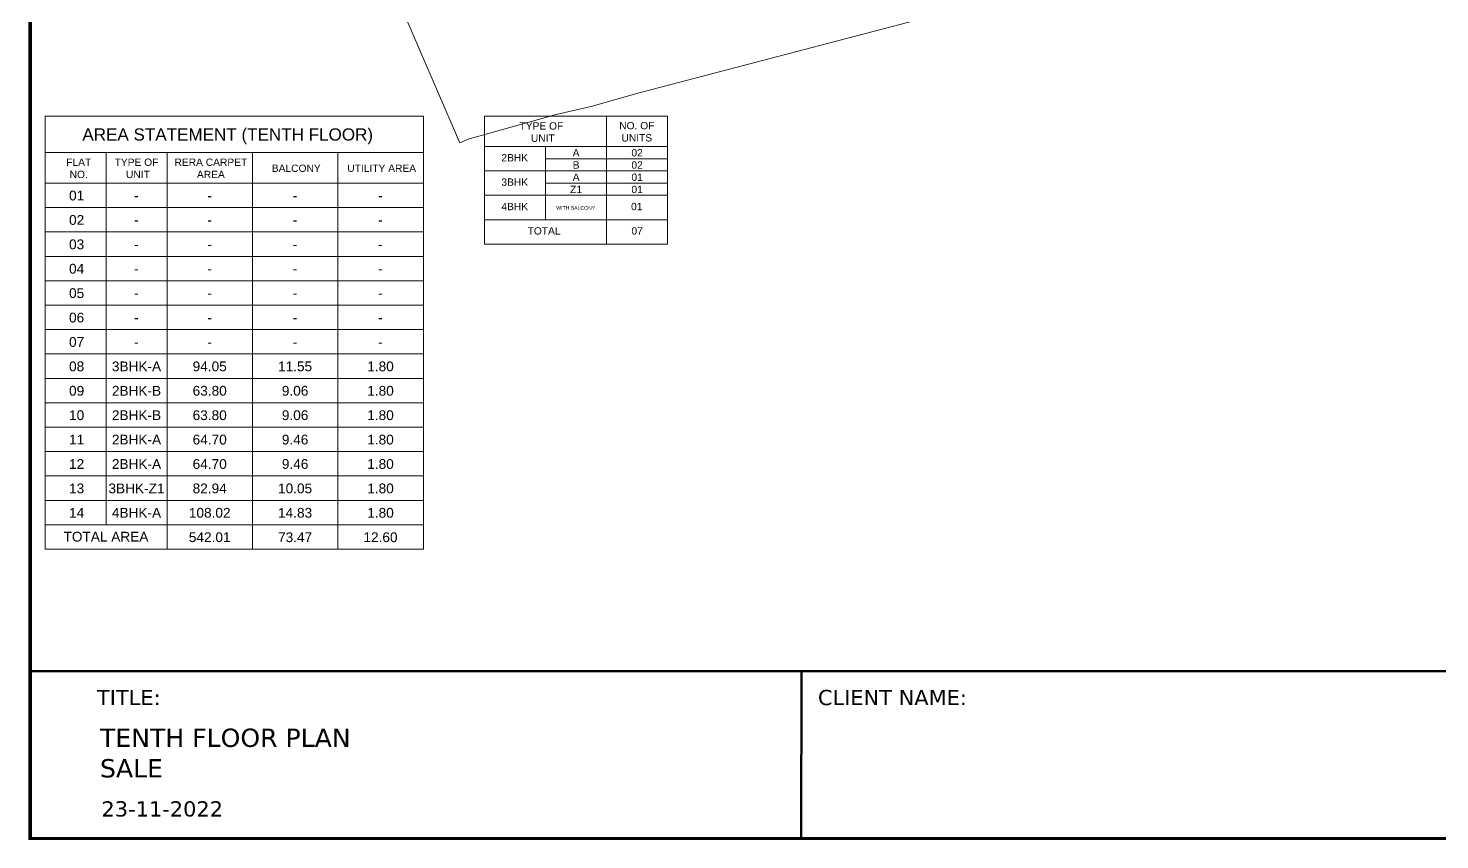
# Model space of a CAD drawing. Header units: inches. Extents: x 27644242 to 29761523, y -859349 to 216979.
# Drawn here: x 29131711 to 29189557, y -526066 to -492814 of the extents above; entities that cross this region are included whole.
import ezdxf

# ---------------------------------------------------------------- set-up
doc = ezdxf.new("R2010")
doc.units = ezdxf.units.IN
doc.header["$MEASUREMENT"] = 0
doc.layers.get('Defpoints').update_dxf_attribs({"color": 8})
for name, color, linetype, lineweight in [('ATA_FORMAT', 7, 'Continuous', 50), ('RVA Site Boundary', 17, 'Continuous', 15), ('WALL', 7, 'Continuous', 20)]:
    doc.layers.add(name, color=color, linetype=linetype, lineweight=lineweight)
doc.layers.add('ATA_FORMAT TEXT', color=7, linetype='Continuous')
doc.layers.add('text', color=7, linetype='Continuous')
doc.styles.add('AMITS', font='arial.ttf')
doc.styles.get("Standard").update_dxf_attribs({"font": 'swiss.ttf'})

msp = doc.modelspace()

# ---------------------------------------------------------------- linework, layer by layer
at = {"layer": 'ATA_FORMAT'}
for p, q in [((29240375.34761562, -519167.949068599), (29131788.63103001, -519159.7254508506)), ((29163393.32382862, -519159.7659319635, -1.917575e-09), (29163392.98642056, -525988.9174996759, -1.917575e-09))]:
    msp.add_line(p, q, dxfattribs=at)
at = {"layer": 'Defpoints', "linetype": 'Continuous', "const_width": 154.4264220221692}
msp.add_lwpolyline([(29240375.34761753, -451738.9174889843), (29240375.34761562, -525988.9174889545), (29131788.63103001, -525988.9174866448), (29131788.63103192, -451738.9174866821)], close=True, dxfattribs=at)
at = {"layer": 'RVA Site Boundary', "ltscale": 500}
msp.add_lwpolyline([(29191821.24421788, -489141.1808116602), (29184519.6051794, -489558.0790814074), (29176547.6047024, -490283.7379615522), (29176264.73133194, -490343.7701720143), (29175666.25402348, -490485.6444496309), (29156747.75069989, -495462.8526660382), (29155107.89753629, -495928.4490697965), (29154832.74660085, -496005.9562377868), (29153706.78018714, -496267.9137453762), (29153351.99715635, -496349.55375513), (29149738.62754467, -497365.1071121808), (29149397.24497996, -497512.9757838588), (29149042.33217372, -496690.9911058458), (29144106.02408803, -485258.4094952018), (29136655.60738688, -468163.4433659014), (29132404.36748638, -458553.6743597203), (29140221.63294621, -458451.0617858862), (29156839.55401846, -458286.3204884148), (29163410.03807287, -458345.4979116394), (29170876.804317, -458323.4775405632), (29185199.0914937, -458328.7760490048), (29209458.87821922, -458347.7519023124)], dxfattribs=at)
at = {"layer": 'WALL', "ltscale": 500}
for p, q in [((29132404.36748638, -496410.3616874237), (29132404.36748638, -514160.0431145974)), ((29132404.36748638, -496410.3616874237), (29147904.36748638, -496410.3616874237)), ((29147904.36748638, -496410.3616874237), (29147904.36748638, -514160.0431145974)), ((29150404.36748685, -496410.3616874237), (29150404.36748685, -501660.3616874237)), ((29150404.36748685, -496410.3616874237), (29157904.36748685, -496410.3616874237)), ((29155404.36748685, -496410.3616874237), (29155404.36748685, -501660.3616874237)), ((29157904.36748685, -496410.3616874237), (29157904.36748685, -501660.3616874237)), ((29132404.36748638, -497910.0431145974), (29147904.36748638, -497910.0431145974)), ((29134904.36748638, -497910.0431145974), (29134904.36748638, -513160.0431145974)), ((29137404.36748638, -497910.0431145974), (29137404.36748638, -514160.0431145974)), ((29140904.36748638, -497910.0431145974), (29140904.36748638, -514160.0431145974)), ((29144404.36748638, -497910.0431145974), (29144404.36748638, -514160.0431145974)), ((29150404.36748685, -497660.3616874237), (29157904.36748685, -497660.3616874237)), ((29152904.36748685, -497660.3616874237), (29152904.36748685, -500660.3616874237)), ((29152904.36748685, -498160.3616874237), (29157904.36748685, -498160.3616874237)), ((29132404.36748638, -499160.0431145974), (29147904.36748638, -499160.0431145974)), ((29150404.36748685, -498660.3616874237), (29157904.36748685, -498660.3616874237)), ((29152904.36748685, -499160.3616874237), (29157904.36748685, -499160.3616874237)), ((29150404.36748685, -499660.3616874237), (29157904.36748685, -499660.3616874237)), ((29132404.36748638, -500160.0431145974), (29147904.36748638, -500160.0431145974)), ((29150404.36748685, -500660.3616874237), (29157904.36748685, -500660.3616874237)), ((29132404.36748638, -501160.0431145974), (29147904.36748638, -501160.0431145974)), ((29150404.36748685, -501660.3616874237), (29157904.36748685, -501660.3616874237)), ((29132404.36748638, -502160.0431145974), (29147904.36748638, -502160.0431145974)), ((29132404.36748638, -503160.0431145974), (29147904.36748638, -503160.0431145974)), ((29132404.36748638, -504160.0431145974), (29147904.36748638, -504160.0431145974)), ((29132404.36748638, -505160.0431145974), (29147904.36748638, -505160.0431145974)), ((29132404.36748638, -506160.0431145974), (29147904.36748638, -506160.0431145974)), ((29132404.36748638, -507160.0431145974), (29147904.36748638, -507160.0431145974)), ((29132404.36748638, -508160.0431145974), (29147904.36748638, -508160.0431145974)), ((29132404.36748638, -509160.0431145974), (29147904.36748638, -509160.0431145974)), ((29132404.36748638, -510160.0431145974), (29147904.36748638, -510160.0431145974)), ((29132404.36748638, -511160.0431145974), (29147904.36748638, -511160.0431145974)), ((29132404.36748638, -512160.0431145974), (29147904.36748638, -512160.0431145974)), ((29132404.36748638, -513160.0431145974), (29147904.36748638, -513160.0431145974)), ((29132404.36748638, -514160.0431145974), (29147904.36748638, -514160.0431145974))]:
    msp.add_line(p, q, dxfattribs=at)

# ---------------------------------------------------------------- texts
at = {"layer": 'ATA_FORMAT TEXT', "ltscale": 10, "attachment_point": 1, "rotation": 359.99716919179184}
for s, width, insert, char_height in [('{\\fVerdana|b0|i0|c0|p34;TITLE:}', 43.03389641996762, (29134528.34091847, -519924.9773105825, -1.917575e-09), 625), ('{\\fVerdana|b0|i0|c0|p34;CLIENT NAME:}', 9651.650664459914, (29164072.55981533, -519925.0185923423, -1.917575e-09), 625), ('{\\fVerdana|b0|i0|c0|p34;TENTH FLOOR PLAN\\PSALE}', 22530.57236035541, (29134653.34091847, -521511.0580325495, -1.917575e-09), 750), ('{\\fVerdana|b0|i0|c0|p34;23-11-2022}', 25.6002801094013, (29134711.39144604, -524488.9833937804, -1.917575e-09), 625)]:
    msp.add_mtext_dynamic_manual_height_columns(s, width=width, gutter_width=9.687955009770244, heights=[0], dxfattribs=dict(at, insert=insert, char_height=char_height))
at = {"layer": 'text', "ltscale": 100, "attachment_point": 1, "style": 'AMITS'}
for s, insert, char_height, width in [('\\pxqc;TYPE OF\\P\\pt2; UNIT', (29150553.96392309, -496667.2518124508), 300, 4374.280071698129), ('\\pxqc;NO. OF UNITS', (29155686.08003831, -496653.7902781315), 300, 1930.349796574563), ('AREA STATEMENT (TENTH FLOOR)', (29133930.17400494, -496916.0156450911), 500, 15316.49951249361), ('\\pxqc;2BHK', (29150245.27715119, -497969.0975431623), 300, 2805.349526595324), ('\\pxqc;A', (29151510.66137615, -497767.1745285417), 300, 5305.349526595324), ('\\pxqc;02', (29154010.66137615, -497767.1745285417), 300, 5305.349526595324), ('\\pxqc;FLAT \\PNO.', (29132815.3107672, -498153.4717053053), 300, 1930.349796574563), ('\\pxqc;TYPE OF\\P\\pt2; UNIT', (29135053.96392262, -498153.4717053053), 300, 2189.063659064472), ('\\pxqc;RERA CARPET \\PAREA', (29137569.34868753, -498153.4717053053), 300, 3252.524869401008), ('\\pxqc;BALCONY', (29141069.34868753, -498400.6170617419), 300, 3252.524869401008), ('\\pxqc;UTILITY AREA', (29144569.34868753, -498400.6170617419), 300, 3252.524869401008), ('\\pxqc;B', (29151510.66137615, -498267.1745285417), 300, 5305.349526595324), ('\\pxqc;02', (29154010.66137615, -498267.1745285417), 300, 5305.349526595324), ('\\pxqc;3BHK', (29150245.27715119, -498969.0975431623), 300, 2805.349526595324), ('\\pxqc;A', (29151510.66137615, -498767.1745285417), 300, 5305.349526595324), ('\\pxqc;01', (29154010.66137615, -498767.1745285417), 300, 5305.349526595324), ('\\pxqc;01', (29132729.89238582, -499468.778970336), 400, 1930.349796574563), ('\\pxqc;-', (29134745.27715072, -499468.778970336), 400, 2805.349526595324), ('\\pxqc;-', (29137740.66161326, -499468.778970336), 400, 2805.349526595324), ('\\pxqc;-', (29141240.66161326, -499468.778970336), 400, 2805.349526595324), ('\\pxqc;-', (29144740.66161326, -499468.778970336), 400, 2805.349526595324), ('\\pxqc;Z1', (29151510.66137615, -499267.1745285417), 300, 5305.349526595324), ('\\pxqc;01', (29154010.66137615, -499267.1745285417), 300, 5305.349526595324), ('\\pxqc;4BHK', (29150245.27715119, -499969.0975431623), 300, 2805.349526595324), ('\\pxqc;WITH BALCONY', (29152745.27715119, -500103.7128862427), 150, 2805.349526595324), ('\\pxqc;01', (29155245.27715119, -499969.0975431623), 300, 2805.349526595324), ('\\pxqc;02', (29132729.89238582, -500468.778970336), 400, 1930.349796574563), ('\\pxqc;-', (29134745.27715072, -500468.778970336), 400, 2805.349526595324), ('\\pxqc;-', (29137740.66161326, -500468.778970336), 400, 2805.349526595324), ('\\pxqc;-', (29141240.66161326, -500468.778970336), 400, 2805.349526595324), ('\\pxqc;-', (29144740.66161326, -500468.778970336), 400, 2805.349526595324), ('\\pxqc;03', (29132729.89238582, -501468.778970336), 400, 1930.349796574563), ('\\pxqc;TOTAL', (29151448.40177998, -500969.0975431623), 300, 2805.349526595324), ('\\pxqc;{\\C1;07}', (29154010.66137615, -500969.0975431623), 300, 5305.349526595324), ('\\pxqc;-', (29134745.27715072, -501468.778970336), 400, 2805.349526595324), ('\\pxqc;-', (29137740.66161326, -501468.778970336), 400, 2805.349526595324), ('\\pxqc;-', (29141240.66161326, -501468.778970336), 400, 2805.349526595324), ('\\pxqc;-', (29144740.66161326, -501468.778970336), 400, 2805.349526595324), ('\\pxqc;04', (29132729.89238582, -502468.778970336), 400, 1930.349796574563), ('\\pxqc;-', (29134745.27715072, -502468.778970336), 400, 2805.349526595324), ('\\pxqc;-', (29137740.66161326, -502468.778970336), 400, 2805.349526595324), ('\\pxqc;-', (29141240.66161326, -502468.778970336), 400, 2805.349526595324), ('\\pxqc;-', (29144740.66161326, -502468.778970336), 400, 2805.349526595324), ('\\pxqc;05', (29132729.89238582, -503468.778970336), 400, 1930.349796574563), ('\\pxqc;-', (29134745.27715072, -503468.778970336), 400, 2805.349526595324), ('\\pxqc;-', (29137740.66161326, -503468.778970336), 400, 2805.349526595324), ('\\pxqc;-', (29141240.66161326, -503468.778970336), 400, 2805.349526595324), ('\\pxqc;-', (29144740.66161326, -503468.778970336), 400, 2805.349526595324), ('\\pxqc;06', (29132729.89238582, -504468.778970336), 400, 1930.349796574563), ('\\pxqc;-', (29134745.27715072, -504468.778970336), 400, 2805.349526595324), ('\\pxqc;-', (29137740.66161326, -504468.778970336), 400, 2805.349526595324), ('\\pxqc;-', (29141240.66161326, -504468.778970336), 400, 2805.349526595324), ('\\pxqc;-', (29144740.66161326, -504468.778970336), 400, 2805.349526595324), ('\\pxqc;07', (29132729.89238582, -505468.778970336), 400, 1930.349796574563), ('\\pxqc;-', (29134745.27715072, -505468.778970336), 400, 2805.349526595324), ('\\pxqc;-', (29137740.66161326, -505468.778970336), 400, 2805.349526595324), ('\\pxqc;-', (29141240.66161326, -505468.778970336), 400, 2805.349526595324), ('\\pxqc;-', (29144740.66161326, -505468.778970336), 400, 2805.349526595324), ('\\pxqc;08', (29132729.89238582, -506468.778970336), 400, 1930.349796574563), ('\\pxqc;3BHK-A', (29134745.27715072, -506468.778970336), 400, 2805.349526595324), ('\\pxqc;94.05', (29137745.27715072, -506468.778970336), 400, 2805.349526595324), ('\\pxqc;11.55', (29141245.27715072, -506468.778970336), 400, 2805.349526595324), ('\\pxqc;1.80', (29144745.27715072, -506468.778970336), 400, 2805.349526595324), ('\\pxqc;09', (29132729.89238582, -507468.778970336), 400, 1930.349796574563), ('\\pxqc;2BHK-B', (29134745.27715072, -507468.778970336), 400, 2805.349526595324), ('\\pxqc;63.80', (29137745.27715072, -507468.778970336), 400, 2805.349526595324), ('\\pxqc;9.06', (29141245.27715072, -507468.778970336), 400, 2805.349526595324), ('\\pxqc;1.80', (29144745.27715072, -507468.778970336), 400, 2805.349526595324), ('\\pxqc;10', (29132729.89238582, -508468.778970336), 400, 1930.349796574563), ('\\pxqc;2BHK-B', (29134745.27715072, -508468.778970336), 400, 2805.349526595324), ('\\pxqc;63.80', (29137745.27715072, -508468.778970336), 400, 2805.349526595324), ('\\pxqc;9.06', (29141245.27715072, -508468.778970336), 400, 2805.349526595324), ('\\pxqc;1.80', (29144745.27715072, -508468.778970336), 400, 2805.349526595324), ('\\pxqc;11', (29132729.89238582, -509468.778970336), 400, 1930.349796574563), ('\\pxqc;2BHK-A', (29134745.27715072, -509468.778970336), 400, 2805.349526595324), ('\\pxqc;64.70', (29137745.27715072, -509468.778970336), 400, 2805.349526595324), ('\\pxqc;9.46', (29141245.27715072, -509468.778970336), 400, 2805.349526595324), ('\\pxqc;1.80', (29144745.27715072, -509468.778970336), 400, 2805.349526595324), ('\\pxqc;12', (29132729.89238582, -510468.778970336), 400, 1930.349796574563), ('\\pxqc;2BHK-A', (29134745.27715072, -510468.778970336), 400, 2805.349526595324), ('\\pxqc;64.70', (29137745.27715072, -510468.778970336), 400, 2805.349526595324), ('\\pxqc;9.46', (29141245.27715072, -510468.778970336), 400, 2805.349526595324), ('\\pxqc;1.80', (29144745.27715072, -510468.778970336), 400, 2805.349526595324), ('\\pxqc;13', (29132729.89238582, -511468.778970336), 400, 1930.349796574563), ('\\pxqc;3BHK-Z1', (29134745.27715072, -511468.778970336), 400, 2805.349526595324), ('\\pxqc;82.94', (29137745.27715072, -511468.778970336), 400, 2805.349526595324), ('\\pxqc;10.05', (29141245.27715072, -511468.778970336), 400, 2805.349526595324), ('\\pxqc;1.80', (29144745.27715072, -511468.778970336), 400, 2805.349526595324), ('\\pxqc;14', (29132729.89238582, -512468.778970336), 400, 1930.349796574563), ('\\pxqc;4BHK-A', (29134745.27715072, -512468.778970336), 400, 2805.349526595324), ('\\pxqc;108.02', (29137745.27715072, -512468.778970336), 400, 2805.349526595324), ('\\pxqc;14.83', (29141245.27715072, -512468.778970336), 400, 2805.349526595324), ('\\pxqc;1.80', (29144745.27715072, -512468.778970336), 400, 2805.349526595324), ('\\pxqc;TOTAL AREA', (29131922.20032733, -513447.2405154431), 400, 5949.963940951973), ('\\pxqc;542.01', (29137745.27715072, -513468.778970336), 400, 2805.349526595324), ('\\pxqc;73.47', (29141245.27715072, -513468.778970336), 400, 2805.349526595324), ('\\pxqc;12.60', (29144745.27715072, -513468.778970336), 400, 2805.349526595324)]:
    msp.add_mtext(s, dxfattribs=dict(at, insert=insert, char_height=char_height, width=width))

doc.saveas('drawing.dxf')
